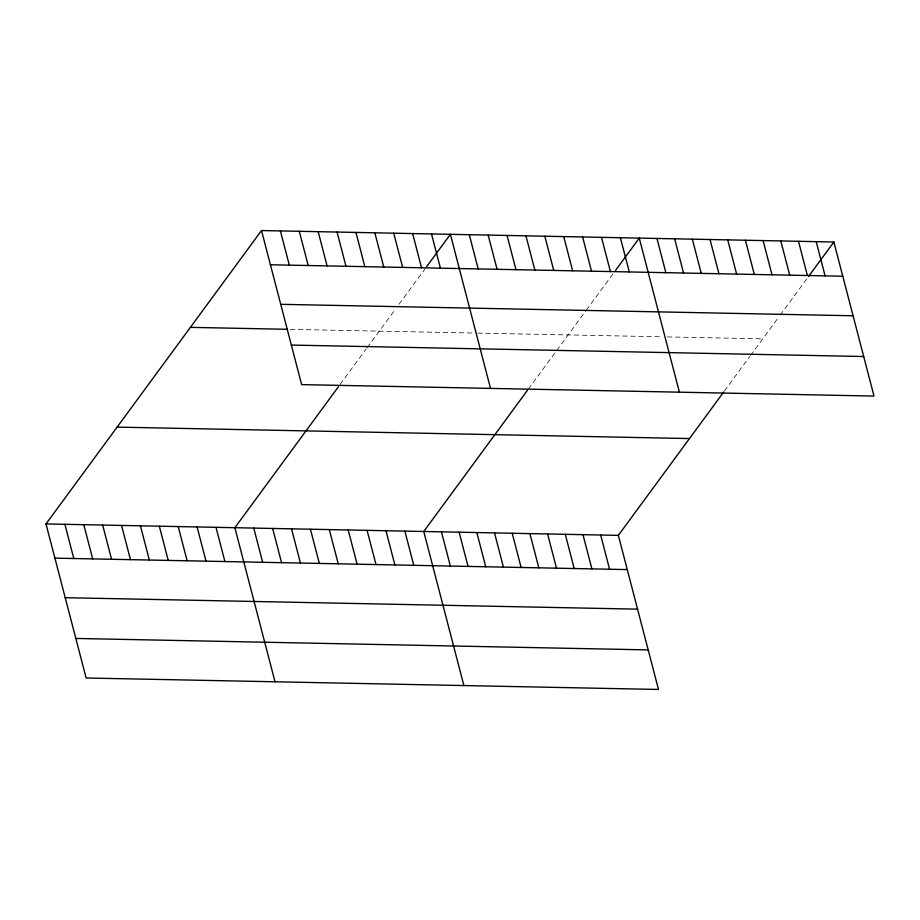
<?xml version="1.0" encoding="UTF-8"?>
<svg xmlns="http://www.w3.org/2000/svg" width="920" height="920" viewBox="0 0 920 920"><rect width="100%" height="100%" fill="white"/><g stroke="black" fill="none" stroke-linecap="round" stroke-linejoin="round"><path stroke-width="0.69" stroke-dasharray="4.6 3.45" d="M340.193 384.341L366.24 348.875M367.057 347.772L395.071 309.626M399.027 304.244L425.109 268.755M528.252 389.229L555.933 351.543M556.749 350.44L585.534 311.259M586.327 310.178L613.192 273.608M724.477 390.908L749.719 356.558M750.536 355.442L778.55 317.308M780.137 315.157L807.794 277.506M290.226 329.36L473.708 333.028M477.756 333.109L662.043 336.8M667.494 336.916L762.749 338.824"/><path stroke-width="1.38" d="M723.672 392.023L618.355 535.382L658.49 689.459L86.135 677.994L46 523.928L261.51 230.54L833.865 242.006L874 396.072L301.645 384.617L261.51 230.54M338.56 386.561L234.876 527.7L275.011 681.777M426.684 266.593L450.386 234.324L490.521 388.401M527.436 390.344L423.752 531.484L463.887 685.561M615.56 270.377L639.262 238.107L679.397 392.184M808.577 276.425L833.865 242.006M270.423 264.764L842.777 276.218M280.726 304.313L853.081 315.767M190.394 327.359L287.534 329.303M291.341 345.069L863.696 356.523M117.116 427.11L689.471 438.564M46 523.928L618.355 535.382M54.912 558.141L627.268 569.595M65.216 597.689L637.571 609.155M75.831 638.445L648.186 649.899M816.178 241.649L825.091 275.862M798.491 241.293L807.392 275.505M780.793 240.936L789.705 275.161M763.106 240.591L772.018 274.804M745.418 240.235L754.319 274.447M727.72 239.878L736.632 274.091M710.033 239.522L718.945 273.734M692.334 239.165L701.247 273.389M674.647 238.82L683.56 273.033M656.96 238.464L665.873 272.676M620.379 237.728L629.292 271.94M601.496 237.348L610.408 271.561M582.601 236.969L591.514 271.193M563.718 236.601L572.631 270.813M544.824 236.221L553.736 270.434M525.941 235.842L534.853 270.055M600.668 535.026L609.569 569.238M507.058 235.462L515.971 269.675M582.969 534.669L591.882 568.893M488.163 235.083L497.076 269.295M565.282 534.324L574.195 568.537M547.596 533.968L556.496 568.18M469.28 234.703L478.193 268.916M529.897 533.611L538.809 567.824M512.21 533.255L521.122 567.467M431.503 233.944L440.416 268.168M494.511 532.898L503.424 567.122M412.62 233.565L421.532 267.789M476.824 532.553L485.737 566.766M393.725 233.197L402.638 267.409M459.137 532.197L468.05 566.409M374.842 232.817L383.755 267.03M441.439 531.841L450.351 566.053M355.948 232.438L364.86 266.65M337.065 232.058L345.978 266.271M404.869 531.104L413.781 565.328M318.182 231.679L327.094 265.892M385.974 530.736L394.887 564.949M299.287 231.299L308.2 265.512M367.091 530.357L376.004 564.569M280.404 230.92L289.317 265.132M348.197 529.977L357.109 564.19M329.314 529.598L338.226 563.81M310.431 529.218L319.343 563.431M291.536 528.839L300.449 563.051M272.654 528.459L281.566 562.672M253.759 528.08L262.671 562.292M215.993 527.332L224.905 561.545M197.098 526.953L206.011 561.165M178.215 526.573L187.128 560.786M159.321 526.194L168.233 560.406M140.438 525.814L149.35 560.027M121.555 525.435L130.468 559.647M102.66 525.055L111.573 559.268M83.777 524.676L92.69 558.9M64.883 524.308L73.795 558.52"/></g></svg>
